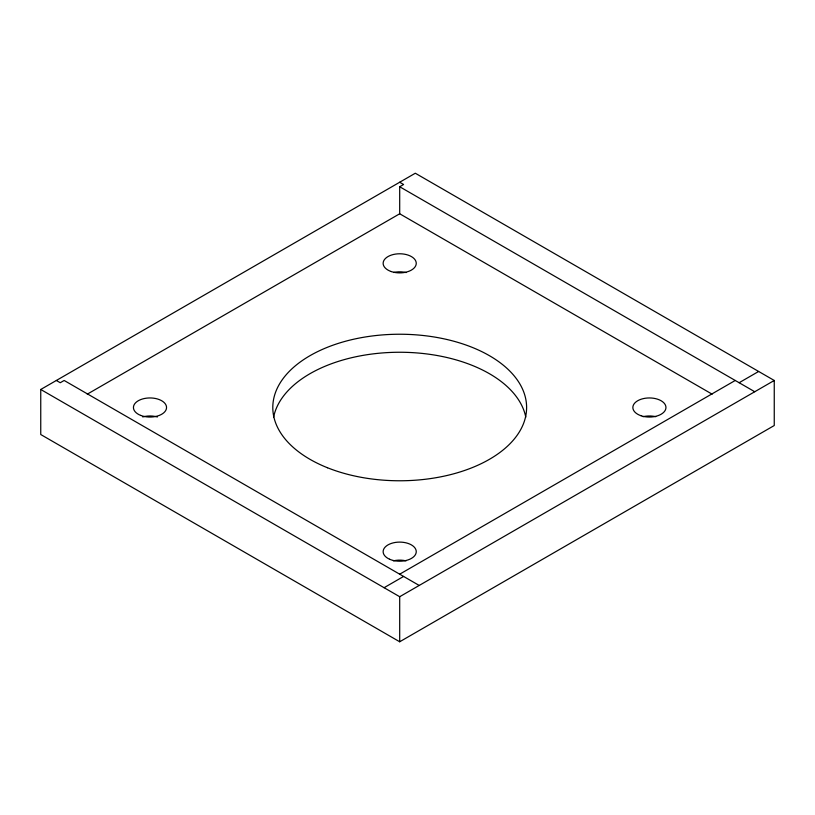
<?xml version="1.0" encoding="UTF-8"?>
<svg xmlns="http://www.w3.org/2000/svg" width="815" height="815" viewBox="0 0 815 815"><rect width="100%" height="100%" fill="white"/><g stroke="black" fill="none" stroke-linecap="round" stroke-linejoin="round"><path stroke-width="1.22" d="M40.75 389.478L415.304 173.228L774.25 380.473L774.25 425.522L399.696 641.772L40.75 434.527L40.75 389.478L399.696 596.712L774.25 380.473M87.266 394.165L399.696 213.775L399.696 186.747L403.598 184.496L399.696 182.244M399.696 574.188L735.232 380.473M384.089 587.707L403.598 576.439M739.134 382.724L758.582 371.497M399.696 186.747L754.741 391.73M399.696 213.775L712.127 394.165M419.205 585.455L64.161 380.473L60.259 382.724L56.357 380.473M399.696 596.712L399.696 641.772M273.616 417.148A126.906 73.269 0 0 1 399.696 352.253A126.906 73.269 0 0 1 525.777 417.148M643.066 416.689A16.555 9.556 0 0 1 655.729 416.689M393.36 560.852A16.555 9.556 0 0 1 406.033 560.852M393.543 272.485A16.555 9.556 0 0 1 406.206 272.567M142.737 416.934A16.555 9.556 0 0 1 157.387 416.964M327.477 467.749A126.906 73.269 0 0 0 526.184 413.49A126.906 73.269 0 0 0 345.438 341.271A126.906 73.269 0 0 0 327.477 467.749M641.12 415.772A16.555 9.556 0 0 0 665.957 407.5A16.555 9.556 0 0 0 641.12 399.228A16.555 9.556 0 0 0 641.12 415.772M389.621 559.243A16.555 9.556 0 0 0 416.108 552.916A16.555 9.556 0 0 0 393.36 542.831A16.555 9.556 0 0 0 389.621 559.243M391.261 271.558A16.555 9.556 0 0 0 416.251 263.449A16.555 9.556 0 0 0 391.587 255.003A16.555 9.556 0 0 0 391.261 271.558M140.74 415.426A16.555 9.556 0 0 0 166.505 408.172A16.555 9.556 0 0 0 142.737 398.912A16.555 9.556 0 0 0 140.74 415.426"/></g></svg>
